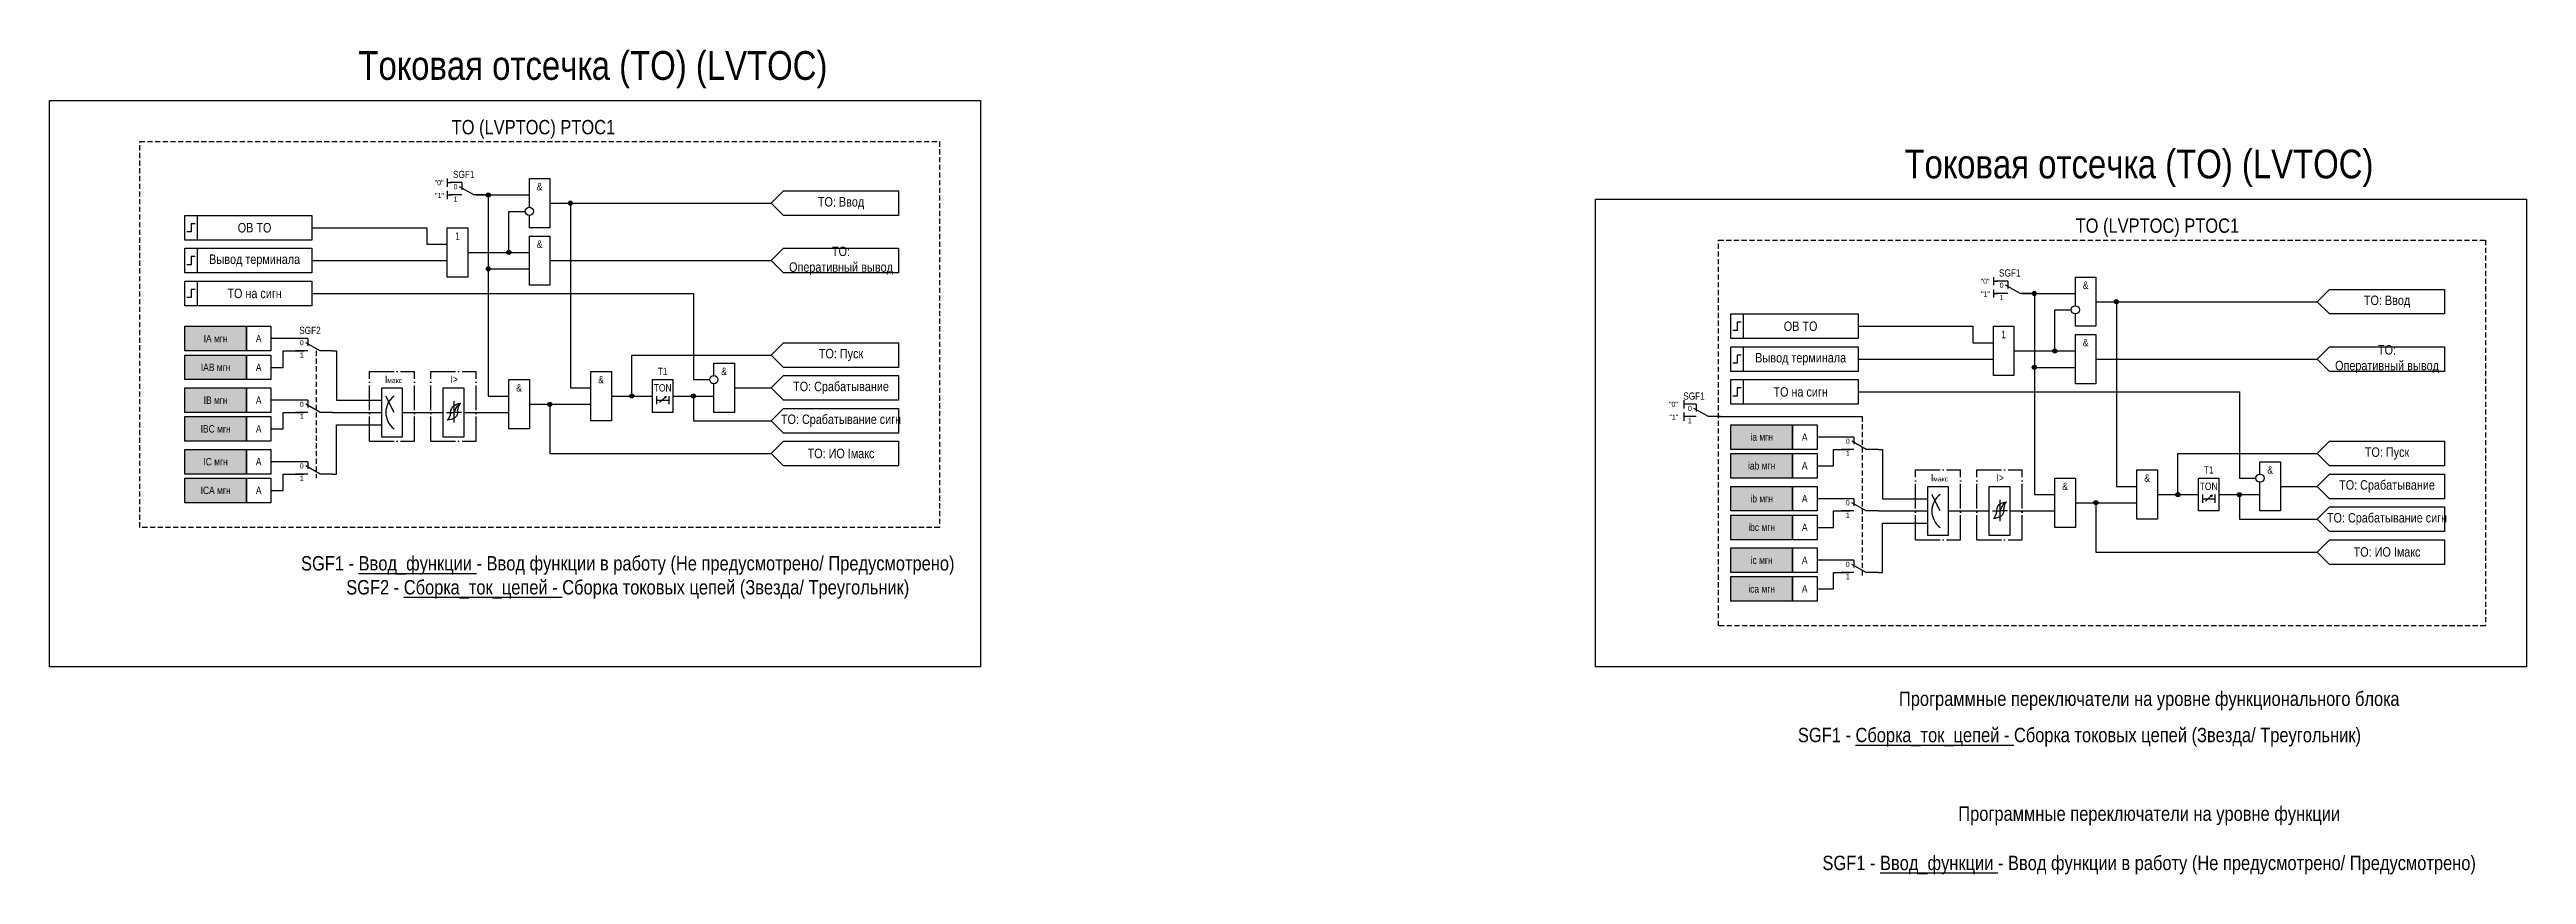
# Model space of a CAD drawing. Header units: millimetres. Extents: x -796 to 375, y -51 to 280.
# Drawn here: x -796 to -192, y -51 to 150 of the extents above; entities that cross this region are included whole.
import ezdxf
from ezdxf.enums import TextEntityAlignment as Align

# ---------------------------------------------------------------- set-up
doc = ezdxf.new("R2010")
doc.units = ezdxf.units.MM
doc.linetypes.add('ACAD_ISO04W100', pattern=[30, 24, -3, 0, -3])
doc.linetypes.add('штриховая2', pattern=[0.375, 0.25, -0.125])
doc.layers.add('TEXT', color=7, linetype='Continuous', lineweight=25)
doc.layers.add('Основная', color=7, linetype='Continuous')
doc.styles.add('1.8_Gost_RD', font='ARIALN.TTF', dxfattribs={"height": 1.8})
doc.styles.add('2.5_Gost_RD', font='ARIALN.TTF', dxfattribs={"height": 2.5})
doc.styles.add('3.5_Gost_RD', font='ARIALN.TTF', dxfattribs={"height": 3.5})
doc.styles.add('Вывод', font='ARIALN.TTF', dxfattribs={"height": 2.5})
doc.styles.add('Компонент', font='ARIALN.TTF', dxfattribs={"height": 3.5})

# ---------------------------------------------------------------- blocks, each defined once
blk = doc.blocks.new('*U70')
at = {"layer": 'Основная', "linetype": 'ACAD_ISO04W100', "ltscale": 0.25}
for p, q in [((0, 0), (11, 0)), ((0, -17), (0, 0)), ((11, -17), (11, 0)), ((0, -17), (11, -17))]:
    blk.add_line(p, q, dxfattribs=at)
at = {"layer": 'Основная', "style": 'Компонент'}
blk.add_attdef('ОУ', text='', height=3.5, dxfattribs=at).set_placement((11, 0), align=Align.MIDDLE_CENTER)
blk = doc.blocks.new('Точка')
at = {"ltscale": 100}
h = blk.add_hatch(color=256, dxfattribs=at)
h.dxf.hatch_style = 1
edge = h.paths.add_edge_path()
edge.add_arc((0, 0), 0.5, 0, 360)
blk.add_circle((0, 0), 0.5, dxfattribs=at)
blk = doc.blocks.new('*U79')
at = {"layer": 'Основная', "color": 0}
blk.add_line((0, 0), (7, 4), dxfattribs=at)
at = {"layer": 'Основная', "ltscale": 0.35}
blk.add_line((6, 6), (6, 2.5), dxfattribs=at)
blk = doc.blocks.new('*U81')
at = {"layer": 'Основная', "color": 0}
for p, q in [((-3, 6), (-9, 6)), ((-3, 0), (-9, 0)), ((9, 0), (3, 0))]:
    blk.add_line(p, q, dxfattribs=at)
at = {"layer": 'Основная', "ltscale": 0.25, "xscale": -1}
blk.add_blockref('*U79', (3, 0), dxfattribs=at)
at = {"layer": 'Основная'}
for tag, height, style, p in [('В1', 2.5, 'Вывод', (-14, 6)), ('В2', 2.5, 'Вывод', (-6, 4)), ('ОУ', 3.5, 'Компонент', (-2, 10)), ('В3', 2.5, 'Вывод', (-6, -2))]:
    blk.add_attdef(tag, text='', height=height, dxfattribs=dict(at, style=style)).set_placement(p, align=Align.MIDDLE_CENTER)
blk = doc.blocks.new('*U91')
at = {"layer": 'Основная', "color": 0}
for p, q in [((-3, 6), (-9, 6)), ((-3, 0), (-9, 0)), ((9, 0), (3, 0))]:
    blk.add_line(p, q, dxfattribs=at)
at = {"layer": 'Основная', "ltscale": 0.25, "xscale": -1}
blk.add_blockref('*U79', (3, 0), dxfattribs=at)
at = {"layer": 'Основная'}
for tag, height, style, p in [('В1', 2.5, 'Вывод', (-14, 6)), ('В2', 2.5, 'Вывод', (-6, 4)), ('ОУ', 3.5, 'Компонент', (-4, 10)), ('В3', 2.5, 'Вывод', (-6, -2))]:
    blk.add_attdef(tag, text='', height=height, dxfattribs=dict(at, style=style)).set_placement(p, align=Align.MIDDLE_CENTER)

msp = doc.modelspace()

# ---------------------------------------------------------------- hatches: boundary and pattern name
at = {"ltscale": 100, "true_color": 0xef8637}
h = msp.add_hatch(color=30, dxfattribs=at)
h.dxf.hatch_style = 1
h.paths.add_polyline_path([(-763, 83), (-748, 83), (-748, 77), (-763, 77)])
h = msp.add_hatch(color=30, dxfattribs=at)
h.dxf.hatch_style = 1
h.paths.add_polyline_path([(-763, 76), (-748, 76), (-748, 70), (-763, 70)])
h = msp.add_hatch(color=30, dxfattribs=at)
h.dxf.hatch_style = 1
h.paths.add_polyline_path([(-763, 68), (-748, 68), (-748, 62), (-763, 62)])
h = msp.add_hatch(color=30, dxfattribs=at)
h.dxf.hatch_style = 1
h.paths.add_polyline_path([(-763, 61), (-748, 61), (-748, 55), (-763, 55)])
at = {"ltscale": 100, "true_color": 0xf7941d}
h = msp.add_hatch(color=30, dxfattribs=at)
h.dxf.hatch_style = 1
h.paths.add_polyline_path([(-386, 59), (-371, 59), (-371, 53), (-386, 53)])
at = {"ltscale": 100, "true_color": 0xef8637}
h = msp.add_hatch(color=30, dxfattribs=at)
h.dxf.hatch_style = 1
h.paths.add_polyline_path([(-763, 53), (-748, 53), (-748, 47), (-763, 47)])
at = {"ltscale": 100, "true_color": 0xf7941d}
h = msp.add_hatch(color=30, dxfattribs=at)
h.dxf.hatch_style = 1
h.paths.add_polyline_path([(-386, 52), (-371, 52), (-371, 46), (-386, 46)])
at = {"ltscale": 100, "true_color": 0xef8637}
h = msp.add_hatch(color=30, dxfattribs=at)
h.dxf.hatch_style = 1
h.paths.add_polyline_path([(-763, 46), (-748, 46), (-748, 40), (-763, 40)])
at = {"ltscale": 100, "true_color": 0xf7941d}
h = msp.add_hatch(color=30, dxfattribs=at)
h.dxf.hatch_style = 1
h.paths.add_polyline_path([(-386, 44), (-371, 44), (-371, 38), (-386, 38)])
h = msp.add_hatch(color=30, dxfattribs=at)
h.dxf.hatch_style = 1
h.paths.add_polyline_path([(-386, 37), (-371, 37), (-371, 31), (-386, 31)])
h = msp.add_hatch(color=30, dxfattribs=at)
h.dxf.hatch_style = 1
h.paths.add_polyline_path([(-386, 29), (-371, 29), (-371, 23), (-386, 23)])
h = msp.add_hatch(color=30, dxfattribs=at)
h.dxf.hatch_style = 1
h.paths.add_polyline_path([(-386, 22), (-371, 22), (-371, 16), (-386, 16)])

# ---------------------------------------------------------------- linework, layer by layer
at = {"ltscale": 100}
for p, q in [((-699, 119), (-699, 117)), ((-699, 118), (-698, 118)), ((-699, 116), (-699, 114)), ((-699, 115), (-698, 115)), ((-732, 91), (-639, 91)), ((-322, 95), (-322, 93)), ((-322, 94), (-321, 94)), ((-322, 92), (-322, 90)), ((-322, 91), (-321, 91)), ((-736, 80), (-742, 80)), ((-355, 67), (-262, 67)), ((-736, 65), (-742, 65)), ((-727, 62), (-715, 62)), ((-397.5, 65), (-397.5, 63)), ((-397.5, 62), (-397.5, 60)), ((-389, 61), (-354, 61)), ((-359, 56), (-365, 56)), ((-736, 50), (-742, 50)), ((-359, 41), (-365, 41)), ((-350, 38), (-338, 38)), ((-359, 26), (-365, 26))]:
    msp.add_line(p, q, dxfattribs=at)
at = {"linetype": 'штриховая2', "ltscale": 5}
for p, q in [((-731, 77), (-731, 46)), ((-354, 61), (-354, 22))]:
    msp.add_line(p, q, dxfattribs=at)
at = {"color": 7, "ltscale": 100}
for p, q in [((-712, 62), (-714, 66)), ((-699.21, 62), (-697.4, 62)), ((-695.58, 62), (-697.4, 62)), ((-647.29, 64.4), (-645.62, 65.88)), ((-645.62, 65.88), (-646.14, 65.66)), ((-645.62, 65.88), (-645.88, 65.42)), ((-335, 38), (-337, 42)), ((-322.21, 38), (-320.4, 38)), ((-318.58, 38), (-320.4, 38)), ((-270.29, 40.4), (-268.62, 41.88)), ((-268.62, 41.88), (-269.14, 41.66)), ((-268.62, 41.88), (-268.88, 41.42))]:
    msp.add_line(p, q, dxfattribs=at)
for p, q in [((-697.4, 64.72), (-697.4, 59.52)), ((-320.4, 40.72), (-320.4, 35.52))]:
    msp.add_line(p, q)
at = {"color": 3, "ltscale": 100}
for points in [[(-796, 138), (-569, 138), (-569, 0), (-796, 0)], [(-419, 114), (-192, 114), (-192, 0), (-419, 0)]]:
    msp.add_lwpolyline(points, close=True, dxfattribs=at)
at = {"linetype": 'штриховая2', "ltscale": 5}
for points in [[(-774, 128), (-579, 128), (-579, 34), (-774, 34)], [(-389, 104), (-202, 104), (-202, 10), (-389, 10)]]:
    msp.add_lwpolyline(points, close=True, dxfattribs=at)
at = {"ltscale": 100}
for points in [[(-692, 115), (-689, 115), (-689, 66), (-684, 66)], [(-692, 115), (-679, 115)], [(-692, 115), (-689, 115), (-689, 97), (-679, 97)], [(-679, 112), (-679, 119), (-674, 119), (-674, 107), (-679, 107), (-679, 110)], [(-620, 113), (-617, 116), (-589, 116), (-589, 110), (-617, 110), (-620, 113)], [(-694, 101), (-684, 101), (-684, 111), (-680, 111)], [(-674, 113), (-620, 113)], [(-674, 113), (-669, 113), (-669, 68), (-664, 68)], [(-732, 107), (-704, 107), (-704, 103), (-699, 103)], [(-732, 99), (-699, 99)], [(-732, 99), (-699, 99)], [(-694, 101), (-679, 101)], [(-674, 99), (-620, 99)], [(-620, 99), (-617, 102), (-589, 102), (-589, 96), (-617, 96), (-620, 99)], [(-732, 91), (-639, 91), (-639, 70), (-635, 70)], [(-315, 91), (-312, 91), (-312, 42), (-307, 42)], [(-315, 91), (-302, 91)], [(-315, 91), (-312, 91), (-312, 73), (-302, 73)], [(-302, 88), (-302, 95), (-297, 95), (-297, 83), (-302, 83), (-302, 86)], [(-243, 89), (-240, 92), (-212, 92), (-212, 86), (-240, 86), (-243, 89)], [(-317, 77), (-307, 77), (-307, 87), (-303, 87)], [(-297, 89), (-243, 89)], [(-297, 89), (-292, 89), (-292, 44), (-287, 44)], [(-620, 76), (-617, 79), (-589, 79), (-589, 73), (-617, 73), (-620, 76)], [(-355, 83), (-327, 83), (-327, 79), (-322, 79)], [(-742, 73), (-739, 73), (-739, 77), (-734, 77)], [(-727, 77), (-726, 77), (-726, 65), (-715, 65)], [(-659, 66), (-654, 66), (-654, 76), (-620, 76)], [(-634, 71), (-634, 74), (-629, 74), (-629, 62), (-634, 62), (-634, 69)], [(-355, 75), (-322, 75)], [(-355, 75), (-322, 75)], [(-317, 77), (-302, 77)], [(-297, 75), (-243, 75)], [(-243, 75), (-240, 78), (-212, 78), (-212, 72), (-240, 72), (-243, 75)], [(-629, 68), (-620, 68)], [(-620, 68), (-617, 71), (-589, 71), (-589, 65), (-617, 65), (-620, 68)], [(-355, 67), (-262, 67), (-262, 46), (-258, 46)], [(-742, 58), (-739, 58), (-739, 62), (-734, 62)], [(-710, 62), (-700, 62)], [(-695, 62), (-684, 62)], [(-679, 64), (-664, 64)], [(-679, 64), (-664, 64)], [(-679, 64), (-674, 64), (-674, 52), (-620, 52)], [(-659, 66), (-649, 66)], [(-648, 66), (-648, 64)], [(-648, 65), (-645, 65)], [(-645, 66), (-645, 64)], [(-644, 66), (-634, 66)], [(-644, 66), (-639, 66), (-639, 60), (-620, 60)], [(-620, 60), (-617, 63), (-589, 63), (-589, 57), (-617, 57), (-620, 60)], [(-727, 47), (-726, 47), (-726, 59), (-715, 59)], [(-620, 52), (-617, 55), (-589, 55), (-589, 49), (-617, 49), (-620, 52)], [(-243, 52), (-240, 55), (-212, 55), (-212, 49), (-240, 49), (-243, 52)], [(-365, 49), (-361, 49), (-361, 53), (-357, 53)], [(-350, 53), (-349, 53), (-349, 41), (-338, 41)], [(-282, 42), (-277, 42), (-277, 52), (-243, 52)], [(-257, 47), (-257, 50), (-252, 50), (-252, 38), (-257, 38), (-257, 45)], [(-742, 43), (-739, 43), (-739, 47), (-734, 47)], [(-252, 44), (-243, 44)], [(-243, 44), (-240, 47), (-212, 47), (-212, 41), (-240, 41), (-243, 44)], [(-365, 34), (-361, 34), (-361, 38), (-357, 38)], [(-333, 38), (-323, 38)], [(-318, 38), (-307, 38)], [(-302, 40), (-287, 40)], [(-302, 40), (-287, 40)], [(-302, 40), (-297, 40), (-297, 28), (-243, 28)], [(-282, 42), (-272, 42)], [(-271, 42), (-271, 40)], [(-271, 41), (-268, 41)], [(-268, 42), (-268, 40)], [(-267, 42), (-257, 42)], [(-267, 42), (-262, 42), (-262, 36), (-243, 36)], [(-243, 36), (-240, 39), (-212, 39), (-212, 33), (-240, 33), (-243, 36)], [(-350, 23), (-349, 23), (-349, 35), (-338, 35)], [(-243, 28), (-240, 31), (-212, 31), (-212, 25), (-240, 25), (-243, 28)], [(-365, 19), (-361, 19), (-361, 23), (-357, 23)]]:
    msp.add_lwpolyline(points, dxfattribs=at)
for points in [[(-763, 110), (-760, 110), (-760, 104), (-763, 104)], [(-763, 110), (-732, 110), (-732, 104), (-763, 104)], [(-699, 107), (-694, 107), (-694, 95), (-699, 95)], [(-679, 105), (-674, 105), (-674, 93), (-679, 93)], [(-763, 102), (-732, 102), (-732, 96), (-763, 96)], [(-763, 102), (-760, 102), (-760, 96), (-763, 96)], [(-763, 94), (-760, 94), (-760, 88), (-763, 88)], [(-763, 94), (-732, 94), (-732, 88), (-763, 88)], [(-386, 86), (-383, 86), (-383, 80), (-386, 80)], [(-386, 86), (-355, 86), (-355, 80), (-386, 80)], [(-763, 83), (-748, 83), (-748, 77), (-763, 77)], [(-748, 83), (-742, 83), (-742, 77), (-748, 77)], [(-322, 83), (-317, 83), (-317, 71), (-322, 71)], [(-302, 81), (-297, 81), (-297, 69), (-302, 69)], [(-763, 76), (-748, 76), (-748, 70), (-763, 70)], [(-748, 76), (-742, 76), (-742, 70), (-748, 70)], [(-386, 78), (-355, 78), (-355, 72), (-386, 72)], [(-386, 78), (-383, 78), (-383, 72), (-386, 72)], [(-763, 68), (-748, 68), (-748, 62), (-763, 62)], [(-748, 68), (-742, 68), (-742, 62), (-748, 62)], [(-715, 68), (-710, 68), (-710, 56), (-715, 56)], [(-700, 68), (-695, 68), (-695, 56), (-700, 56)], [(-684, 70), (-679, 70), (-679, 58), (-684, 58)], [(-664, 72), (-659, 72), (-659, 60), (-664, 60)], [(-649, 70), (-644, 70), (-644, 62), (-649, 62)], [(-386, 70), (-383, 70), (-383, 64), (-386, 64)], [(-386, 70), (-355, 70), (-355, 64), (-386, 64)], [(-763, 61), (-748, 61), (-748, 55), (-763, 55)], [(-748, 61), (-742, 61), (-742, 55), (-748, 55)], [(-386, 59), (-371, 59), (-371, 53), (-386, 53)], [(-371, 59), (-365, 59), (-365, 53), (-371, 53)], [(-763, 53), (-748, 53), (-748, 47), (-763, 47)], [(-748, 53), (-742, 53), (-742, 47), (-748, 47)], [(-386, 52), (-371, 52), (-371, 46), (-386, 46)], [(-371, 52), (-365, 52), (-365, 46), (-371, 46)], [(-763, 46), (-748, 46), (-748, 40), (-763, 40)], [(-748, 46), (-742, 46), (-742, 40), (-748, 40)], [(-386, 44), (-371, 44), (-371, 38), (-386, 38)], [(-371, 44), (-365, 44), (-365, 38), (-371, 38)], [(-338, 44), (-333, 44), (-333, 32), (-338, 32)], [(-323, 44), (-318, 44), (-318, 32), (-323, 32)], [(-307, 46), (-302, 46), (-302, 34), (-307, 34)], [(-287, 48), (-282, 48), (-282, 36), (-287, 36)], [(-272, 46), (-267, 46), (-267, 38), (-272, 38)], [(-386, 37), (-371, 37), (-371, 31), (-386, 31)], [(-371, 37), (-365, 37), (-365, 31), (-371, 31)], [(-386, 29), (-371, 29), (-371, 23), (-386, 23)], [(-371, 29), (-365, 29), (-365, 23), (-371, 23)], [(-386, 22), (-371, 22), (-371, 16), (-386, 16)], [(-371, 22), (-365, 22), (-365, 16), (-371, 16)]]:
    msp.add_lwpolyline(points, close=True, dxfattribs=at)
at = {"lineweight": 30, "ltscale": 100}
for points in [[(-760.5, 108), (-761.5, 108), (-761.5, 106), (-762.5, 106)], [(-760.5, 100), (-761.5, 100), (-761.5, 98), (-762.5, 98)], [(-760.5, 92), (-761.5, 92), (-761.5, 90), (-762.5, 90)], [(-383.5, 84), (-384.5, 84), (-384.5, 82), (-385.5, 82)], [(-383.5, 76), (-384.5, 76), (-384.5, 74), (-385.5, 74)], [(-383.5, 68), (-384.5, 68), (-384.5, 66), (-385.5, 66)]]:
    msp.add_lwpolyline(points, dxfattribs=at)
for centre in [(-679, 111), (-302, 87)]:
    msp.add_circle(centre, 1)
at = {"ltscale": 100}
for centre in [(-634, 70), (-257, 46)]:
    msp.add_circle(centre, 1, dxfattribs=at)
at = {"color": 7, "ltscale": 100}
for centre in [(-709, 62), (-332, 38)]:
    msp.add_arc(centre, 5, 126.8699, 233.1301, dxfattribs=at)
for points in [[(-698.2, 61.92), (-698.4, 61.13), (-699, 60.12)], [(-696.52, 61.92), (-696.75, 61.13), (-697.24, 60.67), (-699, 60.12)], [(-698.2, 61.92), (-698.05, 62.71), (-697.56, 63.54), (-695.8, 64.26)], [(-697.4, 62), (-697, 62.72), (-696.53, 63.6), (-695.8, 64.26)], [(-696.52, 61.92), (-696.4, 62.71), (-696.19, 63.54), (-695.8, 64.26)], [(-321.2, 37.92), (-321.4, 37.13), (-322, 36.12)], [(-319.52, 37.92), (-319.75, 37.13), (-320.24, 36.67), (-322, 36.12)], [(-321.2, 37.92), (-321.05, 38.71), (-320.56, 39.54), (-318.8, 40.26)], [(-320.4, 38), (-320, 38.72), (-319.53, 39.6), (-318.8, 40.26)], [(-319.52, 37.92), (-319.4, 38.71), (-319.19, 39.54), (-318.8, 40.26)]]:
    msp.add_spline(points, degree=3)

# ---------------------------------------------------------------- block references
at = {"ltscale": 100}
for p in [(-689, 115), (-669, 113), (-689, 97), (-684, 101), (-312, 91), (-292, 89), (-312, 73), (-307, 77), (-654, 66), (-639, 66), (-674, 64), (-277, 42), (-262, 42), (-297, 40)]:
    msp.add_blockref('Точка', p, dxfattribs=at)
at = {"layer": 'Основная', "ltscale": 0.25, "xscale": 0.5, "yscale": 0.5, "zscale": 0.5}
for name, p in [('*U81', (-694, 115)), ('*U81', (-317, 91)), ('*U91', (-393, 61))]:
    msp.add_blockref(name, p, dxfattribs=at).add_auto_attribs({'ОУ': 'SGF1', 'В1': '"0"', 'В2': '0', 'В3': '1'})
at = {"layer": 'Основная', "ltscale": 0.25}
ref = msp.add_blockref('*U81', (-731.5, 77), dxfattribs=dict(at, xscale=0.5, yscale=0.5, zscale=0.5))
ref.add_attrib('ОУ', 'SGF2', dxfattribs={"height": 1.75, "style": 'Компонент'}).set_placement((-732.5, 82), align=Align.MIDDLE_CENTER)
ref.add_attrib('В2', '0', dxfattribs={"height": 1.25, "style": 'Вывод'}).set_placement((-734.5, 79), align=Align.MIDDLE_CENTER)
ref.add_attrib('В3', '1', dxfattribs={"height": 1.25, "style": 'Вывод'}).set_placement((-734.5, 76), align=Align.MIDDLE_CENTER)
for p in [(-718, 72), (-703, 72), (-341, 48), (-326, 48)]:
    msp.add_blockref('*U70', p, dxfattribs=at)
ref = msp.add_blockref('*U81', (-731.5, 62), dxfattribs=dict(at, xscale=0.5, yscale=0.5, zscale=0.5))
ref.add_attrib('В2', '0', dxfattribs={"height": 1.25, "style": 'Вывод'}).set_placement((-734.5, 64), align=Align.MIDDLE_CENTER)
ref.add_attrib('В3', '1', dxfattribs={"height": 1.25, "style": 'Вывод'}).set_placement((-734.5, 61), align=Align.MIDDLE_CENTER)
ref = msp.add_blockref('*U81', (-354.5, 53), dxfattribs=dict(at, xscale=0.5, yscale=0.5, zscale=0.5))
ref.add_attrib('В2', '0', dxfattribs={"height": 1.25, "style": 'Вывод'}).set_placement((-357.5, 55), align=Align.MIDDLE_CENTER)
ref.add_attrib('В3', '1', dxfattribs={"height": 1.25, "style": 'Вывод'}).set_placement((-357.5, 52), align=Align.MIDDLE_CENTER)
ref = msp.add_blockref('*U81', (-731.5, 47), dxfattribs=dict(at, xscale=0.5, yscale=0.5, zscale=0.5))
ref.add_attrib('В2', '0', dxfattribs={"height": 1.25, "style": 'Вывод'}).set_placement((-734.5, 49), align=Align.MIDDLE_CENTER)
ref.add_attrib('В3', '1', dxfattribs={"height": 1.25, "style": 'Вывод'}).set_placement((-734.5, 46), align=Align.MIDDLE_CENTER)
ref = msp.add_blockref('*U81', (-354.5, 38), dxfattribs=dict(at, xscale=0.5, yscale=0.5, zscale=0.5))
ref.add_attrib('В2', '0', dxfattribs={"height": 1.25, "style": 'Вывод'}).set_placement((-357.5, 40), align=Align.MIDDLE_CENTER)
ref.add_attrib('В3', '1', dxfattribs={"height": 1.25, "style": 'Вывод'}).set_placement((-357.5, 37), align=Align.MIDDLE_CENTER)
ref = msp.add_blockref('*U81', (-354.5, 23), dxfattribs=dict(at, xscale=0.5, yscale=0.5, zscale=0.5))
ref.add_attrib('В2', '0', dxfattribs={"height": 1.25, "style": 'Вывод'}).set_placement((-357.5, 25), align=Align.MIDDLE_CENTER)
ref.add_attrib('В3', '1', dxfattribs={"height": 1.25, "style": 'Вывод'}).set_placement((-357.5, 22), align=Align.MIDDLE_CENTER)

# ---------------------------------------------------------------- texts
at = {"color": 30, "ltscale": 100, "style": '3.5_Gost_RD'}
for s, insert, char_height, width, attachment_point in [('{\\C3;Токовая отсечка (ТО) (LVTOC)}', (-663.5, 145.5), 7, 189, 5), ('ТО (LVРTOC) {\\C6;РTOC1}', (-678, 131), 3.5, 160, 5), ('{\\C3;Токовая отсечка (ТО) (LVTOC)}', (-286.5, 121.5), 7, 189, 5), ('ТО (LVРTOC) {\\C6;РTOC1}', (-282, 107), 3.5, 160, 5), ('SGF1 - {\\LВвод_функции} - Ввод функции в работу (Не предусмотрено/ Предусмотрено)\\PSGF2 - {\\LСборка_ток_цепей -} Сборка токовых цепей (Звезда/ Треугольник)', (-655, 27), 3.5, 206.7768, 2), ('SGF1 - {\\LВвод_функции} - Ввод функции в работу (Не предусмотрено/ Предусмотрено)', (-284, -46), 3.5, 206.7768, 2)]:
    msp.add_mtext(s, dxfattribs=dict(at, insert=insert, char_height=char_height, width=width, attachment_point=attachment_point))
at = {"ltscale": 100, "char_height": 1.25, "attachment_point": 1, "style": '3.5_Gost_RD'}
for insert in [(-702, 115.5), (-325, 91.5), (-401, 61.5)]:
    msp.add_mtext_dynamic_manual_height_columns('"1"', width=2, gutter_width=17.5, heights=[0], dxfattribs=dict(at, insert=insert))
at = {"ltscale": 100, "char_height": 1.8, "attachment_point": 5}
for s, insert, width, style in [('&', (-676.5, 117), 5, '2.5_Gost_RD'), ('1', (-696.5, 105), 5, '2.5_Gost_RD'), ('&', (-676.5, 103), 5, '2.5_Gost_RD'), ('&', (-299.5, 93), 5, '2.5_Gost_RD'), ('IA мгн', (-755.5, 80), 15, '1.8_Gost_RD'), ('А', (-745, 80), 6, '1.8_Gost_RD'), ('1', (-319.5, 81), 5, '2.5_Gost_RD'), ('&', (-299.5, 79), 5, '2.5_Gost_RD'), ('IAB мгн', (-755.5, 73), 15, '1.8_Gost_RD'), ('А', (-745, 73), 6, '1.8_Gost_RD'), ('T1', (-646.5, 72), 5, '2.5_Gost_RD'), ('&', (-631.5, 72), 5, '2.5_Gost_RD'), ('&', (-681.5, 68), 5, '2.5_Gost_RD'), ('&', (-661.5, 70), 5, '2.5_Gost_RD'), ('TON', (-646.5, 68), 5, '2.5_Gost_RD'), ('IB мгн', (-755.5, 65), 15, '1.8_Gost_RD'), ('А', (-745, 65), 6, '1.8_Gost_RD'), ('IBC мгн', (-755.5, 58), 15, '1.8_Gost_RD'), ('А', (-745, 58), 6, '1.8_Gost_RD'), ('ia мгн', (-378.5, 56), 15, '1.8_Gost_RD'), ('А', (-368, 56), 6, '1.8_Gost_RD'), ('IC мгн', (-755.5, 50), 15, '1.8_Gost_RD'), ('А', (-745, 50), 6, '1.8_Gost_RD'), ('iab мгн', (-378.5, 49), 15, '1.8_Gost_RD'), ('А', (-368, 49), 6, '1.8_Gost_RD'), ('T1', (-269.5, 48), 5, '2.5_Gost_RD'), ('&', (-254.5, 48), 5, '2.5_Gost_RD'), ('ICA мгн', (-755.5, 43), 15, '1.8_Gost_RD'), ('А', (-745, 43), 6, '1.8_Gost_RD'), ('&', (-304.5, 44), 5, '2.5_Gost_RD'), ('&', (-284.5, 46), 5, '2.5_Gost_RD'), ('TON', (-269.5, 44), 5, '2.5_Gost_RD'), ('ib мгн', (-378.5, 41), 15, '1.8_Gost_RD'), ('А', (-368, 41), 6, '1.8_Gost_RD'), ('ibc мгн', (-378.5, 34), 15, '1.8_Gost_RD'), ('А', (-368, 34), 6, '1.8_Gost_RD'), ('ic мгн', (-378.5, 26), 15, '1.8_Gost_RD'), ('А', (-368, 26), 6, '1.8_Gost_RD'), ('ica мгн', (-378.5, 19), 15, '1.8_Gost_RD'), ('А', (-368, 19), 6, '1.8_Gost_RD')]:
    msp.add_mtext(s, dxfattribs=dict(at, insert=insert, width=width, style=style))
at = {"color": 7, "ltscale": 100, "char_height": 1.8, "attachment_point": 1, "style": '1.8_Gost_RD'}
for s, insert in [('\\pi2.7859;I{\\H0.66667x;макс}', (-717, 71)), ('\\pi4.7676;I>', (-703, 71)), ('\\pi2.7859;I{\\H0.66667x;макс}', (-340, 47)), ('\\pi4.7676;I>', (-326, 47))]:
    msp.add_mtext_dynamic_manual_height_columns(s, width=11, gutter_width=17.5, heights=[0], dxfattribs=dict(at, insert=insert))
at = {"color": 3, "ltscale": 100, "char_height": 3.5, "width": 170, "attachment_point": 2, "style": '3.5_Gost_RD'}
for s, insert in [('Программные переключатели на уровне функционального блока', (-284, -6)), ('Программные переключатели на уровне функции', (-284, -34))]:
    msp.add_mtext(s, dxfattribs=dict(at, insert=insert))
at = {"color": 6, "ltscale": 100, "insert": (-301, -9), "char_height": 3.5, "width": 170, "attachment_point": 2, "style": '3.5_Gost_RD'}
msp.add_mtext('\\PSGF1 - {\\LСборка_ток_цепей -} Сборка токовых цепей (Звезда/ Треугольник)', dxfattribs=at)
at = {"layer": 'TEXT', "ltscale": 100, "char_height": 2.3, "width": 28, "attachment_point": 5, "style": '2.5_Gost_RD'}
for s, insert in [('ТО: Ввод', (-603, 113)), ('ТО:\\P\\pt18.4;Оперативный вывод', (-603, 99)), ('ТО: Ввод', (-226, 89)), ('ТО:\\P\\pt18.4;Оперативный вывод', (-226, 75))]:
    msp.add_mtext(s, dxfattribs=dict(at, insert=insert))
at = {"layer": 'TEXT', "color": 0, "ltscale": 100, "char_height": 2.3, "width": 28, "attachment_point": 5, "style": '2.5_Gost_RD'}
for s, insert in [('{\\C256;ОВ ТО}', (-746, 107)), ('{\\C256;Вывод терминала}', (-746, 99)), ('{\\C256;ТО на сигн}', (-746, 91)), ('{\\C256;ОВ ТО}', (-369, 83)), ('{\\C256;ТО: Пуск}', (-603, 76)), ('{\\C256;Вывод терминала}', (-369, 75)), ('{\\C256;ТО: Срабатывание}', (-603, 68)), ('{\\C256;ТО на сигн}', (-369, 67)), ('{\\C256;ТО: Срабатывание сигн}', (-603, 60)), ('{\\C256;ТО: ИО Iмакс}', (-603, 52)), ('{\\C256;ТО: Пуск}', (-226, 52)), ('{\\C256;ТО: Срабатывание}', (-226, 44)), ('{\\C256;ТО: Срабатывание сигн}', (-226, 36)), ('{\\C256;ТО: ИО Iмакс}', (-226, 28))]:
    msp.add_mtext(s, dxfattribs=dict(at, insert=insert))

doc.saveas('drawing.dxf')
